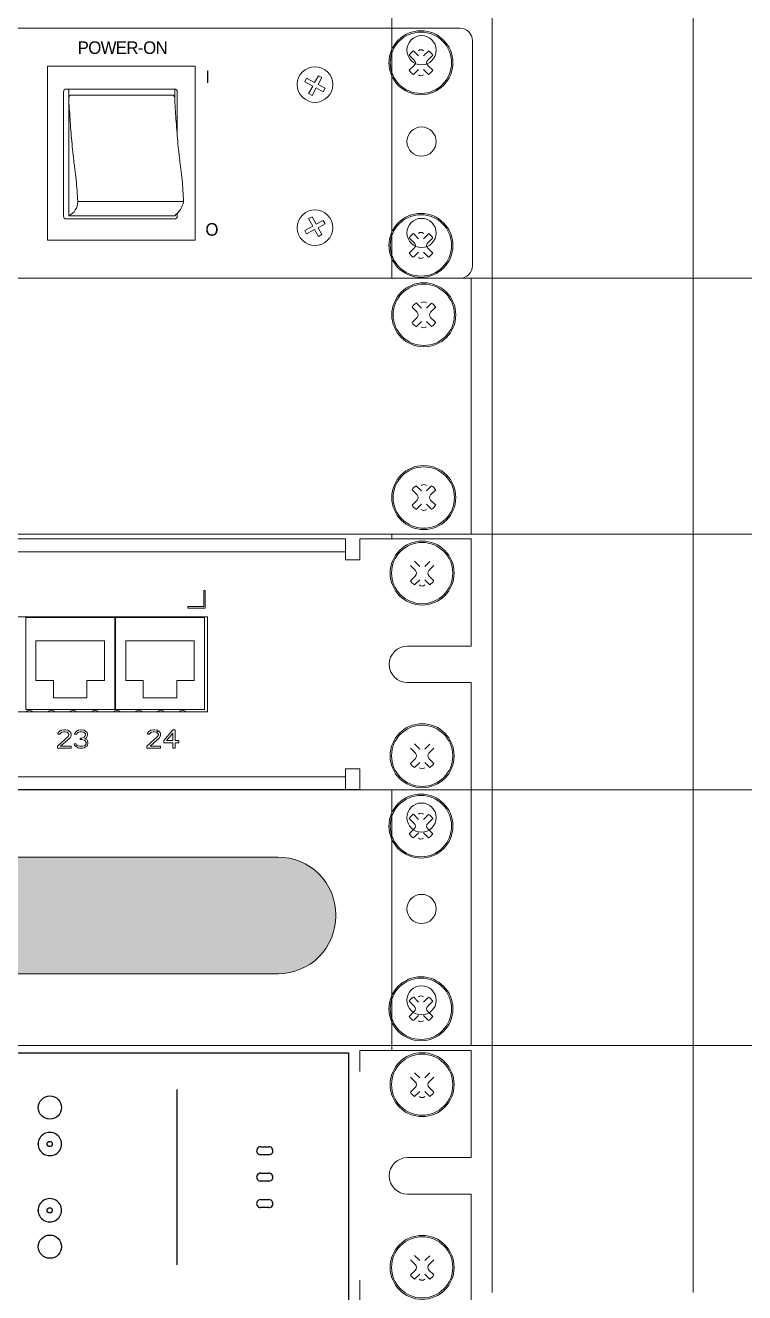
# Model space of a CAD drawing. Header units: millimetres. Extents: x -71336 to -33468, y -26189 to 22712.
# Drawn here: x -34133.9 to -34008.9, y -5007.4 to -4787.2 of the extents above; entities that cross this region are included whole.
import ezdxf

# ---------------------------------------------------------------- set-up
doc = ezdxf.new("R2010")
doc.units = ezdxf.units.MM
doc.set_wipeout_variables(frame=1)
doc.layers.add('SC - Equipment', color=7, linetype='Continuous', lineweight=13)
doc.layers.add('SC - Rack Layout - U-guides and centreline', color=5, linetype='Continuous', lineweight=13, plot=False)
doc.styles.add('ARIAL', font='arial.ttf')
doc.styles.get("Standard").update_dxf_attribs({"font": 'arial.ttf', "height": 35})

# ---------------------------------------------------------------- blocks, each defined once
blk = doc.blocks.new('*U199')
at = {"layer": 'SC - Rack Layout - U-guides and centreline', "ltscale": 5}
blk.add_lwpolyline([(-300, 0), (300, 0)], dxfattribs=at)
blk = doc.blocks.new('*U200')
at = {"layer": 'SC - Rack Layout - U-guides and centreline', "color": 0, "linetype": 'ByBlock', "lineweight": -2, "transparency": 16777216}
for p in [(0, 933.45), (0, 889), (0, 844.55), (0, 800.1)]:
    blk.add_blockref('*U199', p, dxfattribs=at)
blk = doc.blocks.new('*U201')
at = {"layer": 'SC - Equipment'}
for p, q in [((227.076, 985.774), (227.076, 1030.224)), ((244.4623, 985.774), (244.4623, 1030.224)), ((279.3873, 1030.224), (279.3873, 985.774)), ((227.076, 941.324), (227.076, 985.774)), ((244.4623, 941.324), (244.4623, 985.774)), ((279.3873, 985.774), (279.3873, 941.324)), ((227.076, 896.874), (227.076, 941.324)), ((244.4623, 896.874), (244.4623, 941.324)), ((279.3873, 941.324), (279.3873, 896.874)), ((227.076, 852.424), (227.076, 896.874)), ((244.4623, 852.424), (244.4623, 896.874)), ((279.3873, 896.874), (279.3873, 852.424)), ((227.076, 807.974), (227.076, 852.424)), ((244.4623, 807.974), (244.4623, 852.424)), ((279.3873, 852.424), (279.3873, 807.974))]:
    blk.add_line(p, q, dxfattribs=at)
for centre in [(232.21315, 1023.874), (232.21315, 1007.999), (232.21315, 992.124), (232.21315, 979.424), (232.21315, 963.549), (232.21315, 947.674), (232.21315, 934.974), (232.21315, 919.099), (232.21315, 903.224), (232.21315, 890.524), (232.21315, 874.649), (232.21315, 858.774), (232.21315, 846.074), (232.21315, 830.199), (232.21315, 814.324)]:
    blk.add_circle(centre, 2.54, dxfattribs=at)
at = {"ltscale": 5, "style": 'ARIAL', "flags": 1}
blk.add_attdef('UNITS', (470.5, 46), '', height=9.73997, dxfattribs=at)
blk = doc.blocks.new('A$C7AF64265')
at = {"lineweight": 0}
for p, q in [((-1.17, 0.46), (-2.03, 1.32)), ((-0.43, 1.17), (-1.32, 2.05)), ((1.32, 2.03), (0.46, 1.17)), ((2.05, 1.32), (1.17, 0.46)), ((-1.17, -0.46), (-2.03, -1.32)), ((-0.43, -1.17), (-1.32, -2.05)), ((1.32, -2.03), (0.46, -1.17)), ((2.05, -1.32), (1.17, -0.46))]:
    blk.add_line(p, q, dxfattribs=at)
for centre, major_axis, start_param, end_param in [((0, 0), (3.93, 3.93), 5.497787, 11.780972), ((0, 0), (3.76, 3.76), 5.497787, 11.780972), ((-1.6, 0), (-0.448, 0.448), 3.141593, 4.71239), ((1.62, 0), (0.448, 0.448), 1.570797, 3.141593), ((0, 0), (-1.72, 1.72), 1.363172, 1.783535), ((0, -1.62), (0.448, 0.448), 3.141593, 4.712389), ((0, 0), (1.72, 1.72), 4.504765, 4.925127)]:
    blk.add_ellipse(centre, major_axis=major_axis, ratio=1, start_param=start_param, end_param=end_param, dxfattribs=at)
blk = doc.blocks.new('NETGEAR M4250-26G4F-PoE+')
at = {"ltscale": 5}
for p, q in [((-220, 43.2), (220, 43.2)), ((220, 43.2), (220, 0)), ((190.14, 36.83), (190.14, 6.37))]:
    blk.add_line(p, q, dxfattribs=at)
for points in [[(204.68, 26.88), (206.14, 26.88)], [(206.14, 25.5), (204.68, 25.5)], [(204.68, 22.29), (206.14, 22.29)], [(206.14, 20.91), (204.68, 20.91)], [(204.68, 17.69), (206.14, 17.69)], [(206.14, 16.31), (204.68, 16.31)]]:
    blk.add_lwpolyline(points, dxfattribs=at)
for centre, radius in [((168.09, 33.69), 2.02), ((165.99, 27.36), 0.0115), ((168.05, 27.36), 0.452), ((165.99, 15.84), 0.0115), ((168.05, 15.84), 0.452), ((168.09, 9.51), 2.02)]:
    blk.add_circle(centre, radius, dxfattribs=at)
for centre, radius, start, end in [((168.05, 27.36), 2.02, 89.3296, 270.0146), ((168.09, 27.36), 2.02, 269.9854, 90.6704), ((204.69, 26.19), 0.69, 89.3296, 270.675), ((206.14, 26.19), 0.69, 269.9854, 90.6704), ((204.69, 21.6), 0.69, 89.3296, 270.675), ((206.14, 21.6), 0.69, 269.9854, 90.6704), ((168.05, 15.84), 2.02, 89.9854, 270.6704), ((168.09, 15.84), 2.02, 269.3296, 90.0146), ((204.69, 17), 0.69, 89.3296, 270.675), ((206.14, 17), 0.69, 269.9854, 90.6704)]:
    blk.add_arc(centre, radius, start, end, dxfattribs=at)
blk.add_wipeout([(221.97, 43.63), (221.97, 0), (241.3, 0), (241.3, 43.63)])
at = {"layer": 'SC - Equipment'}
for p, q in [((221.97, 43.63), (241.3, 43.63)), ((221.97, 39.96), (221.97, 43.63)), ((241.3, 43.63), (241.3, 24.99)), ((241.3, 24.99), (230.22, 24.99)), ((241.3, 18.65), (230.22, 18.65)), ((241.3, 18.65), (241.3, 0)), ((221.97, 0), (221.97, 3.68))]:
    blk.add_line(p, q, dxfattribs=at)
blk.add_arc((230.22, 21.82), 3.17, 90, 270, dxfattribs=at)
for p in [(232.77, 37.67), (232.77, 5.92)]:
    blk.add_blockref('A$C7AF64265', p, dxfattribs=at)
blk = doc.blocks.new('1U SCREWS - RACK LAYOUT')
at = {"layer": 'SC - Equipment'}
for p, q in [((232.13, 39.27), (231.24, 40.16)), ((233.88, 40.13), (233.02, 39.27)), ((231.39, 38.56), (230.53, 39.42)), ((231.39, 37.64), (230.53, 36.78)), ((234.62, 39.42), (233.73, 38.56)), ((234.62, 36.78), (233.73, 37.64)), ((232.13, 36.93), (231.24, 36.04)), ((233.88, 36.07), (233.02, 36.93)), ((231.39, 6.81), (230.53, 7.67)), ((232.13, 7.52), (231.24, 8.41)), ((233.88, 8.38), (233.02, 7.52)), ((234.62, 7.67), (233.73, 6.81)), ((231.39, 5.89), (230.53, 5.03)), ((232.13, 5.18), (231.24, 4.29)), ((233.88, 4.32), (233.02, 5.18)), ((234.62, 5.03), (233.73, 5.89))]:
    blk.add_line(p, q, dxfattribs=at)
for centre, major_axis, start_param, end_param in [((232.56, 38.1), (5.56, 0), 0, 6.283185), ((232.56, 38.1), (5.33, 0), 0, 6.283185), ((232.56, 38.1), (2.44, 0), 2.143456, 2.563819), ((232.56, 39.73), (0.635, 0), 0.785399, 2.356195), ((232.56, 38.1), (2.44, 0), 0.57266, 0.993023), ((230.96, 38.1), (0.635, 0), 5.497788, 7.068584), ((234.19, 38.1), (0.635, 0), 2.356195, 3.926991), ((232.56, 38.1), (2.44, 0), 3.719366, 4.139729), ((232.56, 36.47), (0.635, 0), 3.926991, 5.497787), ((232.56, 38.1), (2.44, 0), 5.290163, 5.710525), ((232.56, 6.35), (5.56, 0), 0, 6.283185), ((232.56, 6.35), (5.33, 0), 0, 6.283185), ((232.56, 6.35), (2.44, 0), 2.143456, 2.563819), ((230.96, 6.35), (0.635, 0), 5.497788, 7.068584), ((232.56, 7.98), (0.635, 0), 0.785399, 2.356195), ((234.19, 6.35), (0.635, 0), 2.356195, 3.926991), ((232.56, 6.35), (2.44, 0), 0.57266, 0.993023), ((232.56, 6.35), (2.44, 0), 3.719366, 4.139729), ((232.56, 6.35), (2.44, 0), 5.290163, 5.710525), ((232.56, 4.72), (0.635, 0), 3.926991, 5.497787)]:
    blk.add_ellipse(centre, major_axis=major_axis, ratio=1, start_param=start_param, end_param=end_param, dxfattribs=at)
blk = doc.blocks.new('Furman M10XE - RACK LAYOUT')
at = {"layer": 'SC - Equipment'}
for points in [[(-239.33, 43.46), (239.33, 43.46)], [(241.5, 41.28), (241.5, 2.17)], [(171.37, 32.88), (171.37, 32.41), (171.37, 31.83), (171.37, 31.45), (171.39, 30.97), (171.4, 30.49), (171.43, 30.01), (171.45, 29.53), (171.48, 29.06), (171.52, 28.58), (171.55, 28.1), (171.59, 27.62), (171.61, 27.31), (171.66, 26.67), (171.69, 26.19), (171.73, 25.71), (171.77, 25.23), (171.8, 24.76), (171.84, 24.32), (171.89, 23.8), (171.93, 23.33), (171.98, 22.85), (172.02, 22.37), (172.07, 21.9), (172.12, 21.42), (172.18, 20.94), (172.23, 20.47), (172.27, 20.16), (172.35, 19.52), (172.41, 19.04), (172.47, 18.57), (172.53, 18.09), (172.59, 17.62), (172.64, 17.14), (172.7, 16.54), (172.73, 16.19), (172.77, 15.71), (172.8, 15.23), (172.83, 14.76), (172.86, 14.28), (172.89, 13.8), (172.91, 13.32)], [(189.77, 32.88), (189.77, 32.41), (189.77, 31.83), (189.78, 31.45), (189.79, 30.97), (189.81, 30.49), (189.83, 30.01), (189.86, 29.53), (189.89, 29.06), (189.92, 28.58), (189.96, 28.1), (189.99, 27.62), (190.02, 27.31), (190.06, 26.67), (190.1, 26.19), (190.14, 25.71), (190.17, 25.23), (190.21, 24.76), (190.25, 24.32), (190.29, 23.8), (190.34, 23.33), (190.38, 22.85), (190.43, 22.37), (190.48, 21.9), (190.53, 21.42), (190.58, 20.94), (190.64, 20.47), (190.68, 20.16), (190.76, 19.52), (190.82, 19.04), (190.88, 18.57), (190.94, 18.09), (191, 17.62), (191.05, 17.14), (191.11, 16.54), (191.14, 16.19), (191.18, 15.71), (191.21, 15.23), (191.24, 14.76), (191.27, 14.28), (191.29, 13.8), (191.32, 13.32)], [(239.33, 0), (-239.33, 0)]]:
    blk.add_lwpolyline(points, dxfattribs=at)
at = {"layer": 'SC - Equipment', "flags": 128}
for points in [[(241.5, 41.28, 0.414214), (239.33, 43.46)], [(170.91, 32.88, 0.414214), (170.44, 32.41)], [(171.85, 31.83, 0.414214), (171.38, 31.36)], [(189.78, 31.36, 0.414214), (189.31, 31.83)], [(190.22, 32.41, 0.414214), (189.75, 32.88)], [(171.37, 10.88, 0.29654), (172.91, 13.32)], [(189.77, 10.88, 0.172818), (191.32, 13.32)], [(170.44, 10.78, 0.414214), (170.91, 10.31)], [(189.75, 10.31, 0.414214), (190.22, 10.78)], [(239.33, 0, 0.414214), (241.5, 2.17)]]:
    blk.add_lwpolyline(points, format="xyb", dxfattribs=at)
for points in [[(167.64, 6.61), (167.64, 36.84)], [(167.64, 36.84), (193.35, 36.84)], [(193.35, 36.84), (193.35, 6.61)], [(212.37, 34.15), (212.69, 34.76)], [(213.75, 33.4), (212.37, 34.15)], [(212.69, 34.76), (214.08, 34.01)], [(213.05, 32.11), (213.75, 33.4)], [(214.36, 33.07), (213.66, 31.78)], [(214.08, 34.01), (214.73, 35.2)], [(215.57, 32.42), (214.36, 33.07)], [(215.33, 34.87), (214.71, 33.67)], [(214.71, 33.67), (215.9, 33.02)], [(214.73, 35.2), (215.33, 34.87)], [(170.44, 32.41), (170.44, 10.78)], [(189.75, 32.88), (170.91, 32.88)], [(171.37, 10.88), (171.37, 32.88)], [(171.85, 31.83), (189.31, 31.83)], [(190.22, 24.64), (190.22, 32.41)], [(213.66, 31.78), (213.05, 32.11)], [(215.9, 33.02), (215.57, 32.42)], [(191.32, 13.32), (172.91, 13.32)], [(190.22, 10.78), (190.22, 11.29)], [(170.91, 10.31), (189.75, 10.31)], [(171.37, 10.88), (189.77, 10.88)], [(213.75, 9.06), (212.37, 8.31)], [(213.66, 10.69), (213.05, 10.36)], [(213.05, 10.36), (213.75, 9.06)], [(214.36, 9.39), (213.66, 10.69)], [(215.57, 10.05), (214.36, 9.39)], [(214.71, 8.79), (215.9, 9.44)], [(215.9, 9.44), (215.57, 10.05)], [(193.35, 6.61), (167.64, 6.61)], [(212.37, 8.31), (212.69, 7.7)], [(212.69, 7.7), (214.08, 8.46)], [(214.08, 8.46), (214.73, 7.27)], [(215.33, 7.6), (214.71, 8.79)], [(214.73, 7.27), (215.33, 7.6)]]:
    blk.add_lwpolyline(points, dxfattribs=at)
at = {"layer": 'SC - Equipment'}
for centre in [(214.15, 33.67), (214.15, 8.79)]:
    blk.add_circle(centre, 3.1, dxfattribs=at)
blk.add_blockref('1U SCREWS - RACK LAYOUT', (0, -0.64), dxfattribs=at)
at = {"ltscale": 5, "style": 'ARIAL', "flags": 1}
for tag, p in [('WEIGHT', (272.65, 33.74)), ('WATTS', (272.65, 18.09)), ('BTU', (272.65, 2.44))]:
    blk.add_attdef(tag, p, '', height=9.74, dxfattribs=at)
at = {"layer": 'SC - Equipment', "char_height": 2.1816}
for s, insert, width, attachment_point in [('\\pxqc;{\\fVrinda|b0|i0|c0|p2;\\T0.95;POWER-ON}', (174.5, 41.17), 12.3489, 1), ('{\\fVrinda|b0|i0|c0|p2;\\T0.95;I}', (195.1, 36.09), 32.1113, 1), ('{\\fVrinda|b0|i0|c0|p2;\\T0.95;O}', (195.1, 7.37), 32.1113, 7)]:
    blk.add_mtext(s, dxfattribs=dict(at, insert=insert, width=width, attachment_point=attachment_point))
blk = doc.blocks.new('1U BRUSH PLATE - RACK LAYOUT')
at = {"ltscale": 5}
h = blk.add_hatch(dxfattribs=at)
h.set_pattern_fill('BRASS', color=256, scale=0.37, angle=90)
h.set_pattern_definition([(90, (-0.3157, 0), (-2.3495, 1e-16), []), (90, (-1.4904, 7e-17), (-2.3495, 1e-16), [1.17475, -0.587375])])
edge = h.paths.add_edge_path()
edge.add_line((-207.76, 32.77), (207.76, 32.77))
edge.add_arc((207.76, 22.77), 10, 0, 90, ccw=False)
edge.add_line((217.76, 22.77), (217.76, 22.5))
edge.add_arc((207.76, 22.5), 10, -90, 0, ccw=False)
edge.add_line((207.76, 12.5), (-207.76, 12.5))
edge.add_arc((-207.76, 22.5), 10, 180, 270, ccw=False)
edge.add_line((-217.76, 22.5), (-217.76, 22.77))
edge.add_arc((-207.76, 22.77), 10, 90, 180, ccw=False)
blk.add_lwpolyline([(-207.76, 32.77), (207.76, 32.77, -0.414214), (217.76, 22.77), (217.76, 22.5, -0.414214), (207.76, 12.5), (-207.76, 12.5, -0.414214), (-217.76, 22.5), (-217.76, 22.77, -0.414214)], format="xyb", close=True, dxfattribs=at)
at = {"layer": 'SC - Equipment'}
for p, q in [((-241.3, 44.5), (241.3, 44.5)), ((241.3, 44.5), (241.3, 0.05)), ((232.13, 39.32), (231.24, 40.21)), ((233.88, 40.18), (233.02, 39.32)), ((231.39, 38.61), (230.53, 39.47)), ((231.39, 37.69), (230.53, 36.83)), ((234.62, 39.47), (233.73, 38.61)), ((234.62, 36.83), (233.73, 37.69)), ((232.13, 36.98), (231.24, 36.09)), ((233.88, 36.12), (233.02, 36.98)), ((231.39, 6.86), (230.53, 7.72)), ((232.13, 7.57), (231.24, 8.46)), ((233.88, 8.43), (233.02, 7.57)), ((234.62, 7.72), (233.73, 6.86)), ((231.39, 5.94), (230.53, 5.08)), ((232.13, 5.23), (231.24, 4.34)), ((233.88, 4.37), (233.02, 5.23)), ((234.62, 5.08), (233.73, 5.94)), ((241.3, 0.05), (-241.3, 0.05))]:
    blk.add_line(p, q, dxfattribs=at)
for centre, major_axis, start_param, end_param in [((232.56, 38.15), (5.56, 0), 0, 6.283185), ((232.56, 38.15), (5.33, 0), 0, 6.283185), ((232.56, 38.15), (2.44, 0), 2.143456, 2.563819), ((232.56, 39.78), (0.635, 0), 0.785399, 2.356195), ((232.56, 38.15), (2.44, 0), 0.57266, 0.993023), ((230.96, 38.15), (0.635, 0), 5.497788, 7.068584), ((234.19, 38.15), (0.635, 0), 2.356195, 3.926991), ((232.56, 38.15), (2.44, 0), 3.719366, 4.139729), ((232.56, 36.52), (0.635, 0), 3.926991, 5.497787), ((232.56, 38.15), (2.44, 0), 5.290163, 5.710525), ((232.56, 6.4), (5.56, 0), 0, 6.283185), ((232.56, 6.4), (5.33, 0), 0, 6.283185), ((232.56, 6.4), (2.44, 0), 2.143456, 2.563819), ((230.96, 6.4), (0.635, 0), 5.497788, 7.068584), ((232.56, 8.03), (0.635, 0), 0.785399, 2.356195), ((234.19, 6.4), (0.635, 0), 2.356195, 3.926991), ((232.56, 6.4), (2.44, 0), 0.57266, 0.993023), ((232.56, 6.4), (2.44, 0), 3.719366, 4.139729), ((232.56, 6.4), (2.44, 0), 5.290163, 5.710525), ((232.56, 4.77), (0.635, 0), 3.926991, 5.497787)]:
    blk.add_ellipse(centre, major_axis=major_axis, ratio=1, start_param=start_param, end_param=end_param, dxfattribs=at)
blk = doc.blocks.new('1U BLANK PANEL - RACK LAYOUT')
blk.add_wipeout([(-241.3, 44.45), (241.3, 44.45), (241.3, 0), (-241.3, 0)])
at = {"layer": 'SC - Equipment'}
for p, q in [((-241.3, 44.45), (241.3, 44.45)), ((241.3, 44.45), (241.3, 0)), ((232.63, 39.27), (231.74, 40.16)), ((234.38, 40.13), (233.52, 39.27)), ((231.89, 38.56), (231.03, 39.42)), ((231.89, 37.64), (231.03, 36.78)), ((235.12, 39.42), (234.23, 38.56)), ((235.12, 36.78), (234.23, 37.64)), ((232.63, 36.93), (231.74, 36.04)), ((234.38, 36.07), (233.52, 36.93)), ((231.89, 6.81), (231.03, 7.67)), ((232.63, 7.52), (231.74, 8.41)), ((234.38, 8.38), (233.52, 7.52)), ((235.12, 7.67), (234.23, 6.81)), ((231.89, 5.89), (231.03, 5.03)), ((232.63, 5.18), (231.74, 4.29)), ((234.38, 4.32), (233.52, 5.18)), ((235.12, 5.03), (234.23, 5.89)), ((241.3, 0), (-241.3, 0))]:
    blk.add_line(p, q, dxfattribs=at)
for centre, major_axis, start_param, end_param in [((233.06, 38.1), (5.56, 0), 0, 6.283185), ((233.06, 38.1), (5.33, 0), 0, 6.283185), ((233.06, 38.1), (2.44, 0), 2.143456, 2.563819), ((233.06, 39.73), (0.635, 0), 0.785399, 2.356195), ((233.06, 38.1), (2.44, 0), 0.57266, 0.993023), ((231.46, 38.1), (0.635, 0), 5.497788, 7.068584), ((234.69, 38.1), (0.635, 0), 2.356195, 3.926991), ((233.06, 38.1), (2.44, 0), 3.719366, 4.139729), ((233.06, 36.47), (0.635, 0), 3.926991, 5.497787), ((233.06, 38.1), (2.44, 0), 5.290163, 5.710525), ((233.06, 6.35), (5.56, 0), 0, 6.283185), ((233.06, 6.35), (5.33, 0), 0, 6.283185), ((233.06, 6.35), (2.44, 0), 2.143456, 2.563819), ((231.46, 6.35), (0.635, 0), 5.497788, 7.068584), ((233.06, 7.98), (0.635, 0), 0.785399, 2.356195), ((234.69, 6.35), (0.635, 0), 2.356195, 3.926991), ((233.06, 6.35), (2.44, 0), 0.57266, 0.993023), ((233.06, 6.35), (2.44, 0), 3.719366, 4.139729), ((233.06, 6.35), (2.44, 0), 5.290163, 5.710525), ((233.06, 4.72), (0.635, 0), 3.926991, 5.497787)]:
    blk.add_ellipse(centre, major_axis=major_axis, ratio=1, start_param=start_param, end_param=end_param, dxfattribs=at)
blk = doc.blocks.new('*U281')
blk.add_blockref('1U BLANK PANEL - RACK LAYOUT', (0, -44.45))
blk = doc.blocks.new('PATCH PANEL - RJ45 24')
at = {"layer": 'SC - Equipment'}
for p, q in [((-219.44, 43.63), (219.44, 43.63)), ((219.44, 43.63), (219.44, 39.96)), ((-219.44, 41.35), (219.44, 41.35)), ((194.83, 34.63), (195.08, 34.63)), ((194.83, 31.84), (194.83, 34.63)), ((195.08, 34.63), (195.08, 31.58)), ((192.04, 31.84), (194.83, 31.84)), ((192.04, 31.58), (192.04, 31.84)), ((195.08, 31.58), (192.04, 31.58)), ((195.46, 30.06), (7.48, 30.06)), ((163.88, 13.95), (163.88, 30.06)), ((179.35, 29.93), (163.88, 29.93)), ((179.35, 30.06), (179.35, 13.95)), ((179.48, 13.95), (179.48, 30.06)), ((194.96, 29.93), (179.48, 29.93)), ((194.96, 30.06), (194.96, 13.95)), ((195.46, 13.57), (195.46, 30.06)), ((177.58, 25.88), (165.66, 25.88)), ((165.66, 25.88), (165.66, 19.03)), ((177.58, 19.03), (177.58, 25.88)), ((193.18, 25.88), (181.26, 25.88)), ((181.26, 25.88), (181.26, 19.03)), ((193.18, 19.03), (193.18, 25.88)), ((165.66, 19.03), (168.7, 19.03)), ((168.7, 19.03), (168.7, 15.98)), ((174.53, 19.03), (177.58, 19.03)), ((174.53, 15.98), (174.53, 19.03)), ((181.26, 19.03), (184.3, 19.03)), ((184.3, 19.03), (184.3, 15.98)), ((190.14, 19.03), (193.18, 19.03)), ((190.14, 15.98), (190.14, 19.03)), ((168.7, 15.98), (174.53, 15.98)), ((184.3, 15.98), (190.14, 15.98)), ((7.48, 13.57), (195.46, 13.57)), ((179.35, 13.95), (163.88, 13.95)), ((194.96, 13.95), (179.48, 13.95)), ((169.41, 7.58), (171.26, 9.27)), ((169.47, 9.67), (169.54, 9.94)), ((169.8, 9.67), (169.47, 9.67)), ((169.54, 9.94), (169.8, 10.21)), ((169.8, 10.21), (170.07, 10.35)), ((169.93, 9.87), (169.8, 9.67)), ((170.13, 10.01), (169.93, 9.87)), ((171.59, 9.06), (169.93, 7.58)), ((170.07, 10.35), (170.53, 10.41)), ((170.46, 10.08), (170.13, 10.01)), ((170.73, 10.08), (170.46, 10.08)), ((170.53, 10.41), (170.79, 10.41)), ((171.06, 10.01), (170.73, 10.08)), ((170.79, 10.41), (171.19, 10.35)), ((171.26, 9.87), (171.06, 10.01)), ((171.19, 10.35), (171.45, 10.21)), ((171.39, 9.67), (171.26, 9.87)), ((171.26, 9.27), (171.39, 9.54)), ((171.39, 9.54), (171.39, 9.67)), ((171.45, 10.21), (171.72, 9.94)), ((171.72, 9.27), (171.59, 9.06)), ((171.72, 9.94), (171.78, 9.67)), ((171.78, 9.54), (171.72, 9.27)), ((171.78, 9.67), (171.78, 9.54)), ((172.38, 9.67), (172.45, 9.94)), ((172.71, 9.67), (172.38, 9.67)), ((172.45, 9.94), (172.71, 10.21)), ((172.71, 10.21), (172.97, 10.35)), ((172.84, 9.87), (172.71, 9.67)), ((173.04, 10.01), (172.84, 9.87)), ((172.97, 10.35), (173.44, 10.41)), ((173.37, 10.08), (173.04, 10.01)), ((173.63, 10.08), (173.37, 10.08)), ((173.37, 9), (173.63, 9)), ((173.37, 8.73), (173.37, 9)), ((173.44, 10.41), (173.57, 10.41)), ((173.57, 10.41), (174.03, 10.35)), ((173.96, 10.01), (173.63, 10.08)), ((173.63, 9), (174.03, 9.13)), ((174.16, 9.87), (173.96, 10.01)), ((174.03, 10.35), (174.29, 10.21)), ((174.03, 9.13), (174.16, 9.27)), ((174.29, 9.67), (174.16, 9.87)), ((174.16, 9.27), (174.29, 9.54)), ((174.43, 9.06), (174.16, 8.86)), ((174.16, 8.86), (174.49, 8.73)), ((174.29, 10.21), (174.56, 9.94)), ((174.29, 9.54), (174.29, 9.67)), ((174.56, 9.27), (174.43, 9.06)), ((174.56, 9.94), (174.63, 9.67)), ((174.63, 9.54), (174.56, 9.27)), ((174.63, 9.67), (174.63, 9.54)), ((184.95, 7.58), (186.8, 9.27)), ((185.02, 9.67), (185.08, 9.94)), ((185.35, 9.67), (185.02, 9.67)), ((185.08, 9.94), (185.35, 10.21)), ((185.35, 10.21), (185.61, 10.35)), ((185.48, 9.87), (185.35, 9.67)), ((185.68, 10.01), (185.48, 9.87)), ((187.13, 9.06), (185.48, 7.58)), ((185.61, 10.35), (186.07, 10.41)), ((186.01, 10.08), (185.68, 10.01)), ((186.27, 10.08), (186.01, 10.08)), ((186.07, 10.41), (186.34, 10.41)), ((186.6, 10.01), (186.27, 10.08)), ((186.34, 10.41), (186.74, 10.35)), ((186.8, 9.87), (186.6, 10.01)), ((186.63, 9.99), (186.9, 10.26)), ((186.74, 10.35), (187, 10.21)), ((186.93, 9.67), (186.8, 9.87)), ((186.8, 9.27), (186.93, 9.54)), ((186.93, 9.54), (186.93, 9.67)), ((187, 10.21), (187.26, 9.94)), ((187.26, 9.27), (187.13, 9.06)), ((187.26, 9.94), (187.33, 9.67)), ((187.33, 9.54), (187.26, 9.27)), ((187.33, 9.67), (187.33, 9.54)), ((187.86, 8.59), (189.44, 10.41)), ((188.32, 8.59), (189.44, 9.87)), ((189.44, 10.41), (189.84, 10.41)), ((189.44, 9.87), (189.44, 8.59)), ((189.84, 10.41), (189.84, 8.59)), ((169.41, 7.24), (169.41, 7.58)), ((171.78, 7.24), (169.41, 7.24)), ((169.93, 7.58), (171.78, 7.58)), ((171.78, 7.58), (171.78, 7.24)), ((172.31, 7.98), (172.64, 7.98)), ((172.38, 7.78), (172.31, 7.98)), ((172.51, 7.58), (172.38, 7.78)), ((172.71, 7.45), (172.51, 7.58)), ((172.64, 7.98), (172.71, 7.85)), ((172.71, 7.85), (172.84, 7.71)), ((172.97, 7.31), (172.71, 7.45)), ((172.84, 7.71), (172.97, 7.65)), ((172.97, 7.65), (173.3, 7.58)), ((173.24, 7.24), (172.97, 7.31)), ((173.77, 7.24), (173.24, 7.24)), ((173.3, 7.58), (173.7, 7.58)), ((173.63, 8.73), (173.37, 8.73)), ((174.03, 8.66), (173.63, 8.73)), ((173.7, 7.58), (174.03, 7.65)), ((174.03, 7.31), (173.77, 7.24)), ((174.23, 8.52), (174.03, 8.66)), ((174.03, 7.65), (174.16, 7.71)), ((174.29, 7.45), (174.03, 7.31)), ((174.16, 7.71), (174.29, 7.85)), ((174.36, 8.25), (174.23, 8.52)), ((174.29, 7.85), (174.36, 7.98)), ((174.49, 7.58), (174.29, 7.45)), ((174.36, 7.98), (174.36, 8.25)), ((174.49, 8.73), (174.63, 8.52)), ((174.63, 7.78), (174.49, 7.58)), ((174.63, 8.52), (174.69, 8.25)), ((174.69, 7.98), (174.63, 7.78)), ((174.69, 8.25), (174.69, 7.98)), ((184.95, 7.24), (184.95, 7.58)), ((187.33, 7.24), (184.95, 7.24)), ((185.48, 7.58), (187.33, 7.58)), ((187.33, 7.58), (187.33, 7.24)), ((187.86, 8.19), (187.86, 8.59)), ((189.44, 8.19), (187.86, 8.19)), ((189.44, 8.59), (188.32, 8.59)), ((189.44, 7.24), (189.44, 8.19)), ((189.84, 7.24), (189.44, 7.24)), ((189.84, 8.59), (190.5, 8.59)), ((190.5, 8.19), (189.84, 8.19)), ((189.84, 8.19), (189.84, 7.24)), ((190.5, 8.59), (190.5, 8.19)), ((-219.44, 2.28), (219.44, 2.28)), ((219.44, 3.68), (219.44, 0)), ((-219.44, 0), (219.44, 0))]:
    blk.add_line(p, q, dxfattribs=at)
for centre in [(164.51, 13.06), (168.32, 13.06), (172.12, 13.06), (175.93, 13.06), (179.74, 13.06), (183.54, 13.06), (187.35, 13.06), (191.15, 13.06)]:
    blk.add_arc(centre, 0.761, 42.9176, 137.0824, dxfattribs=at)
blk.add_wipeout([(221.97, 43.63), (221.97, 0), (241.3, 0), (241.3, 43.63)])
for p, q in [((221.97, 43.63), (241.3, 43.63)), ((221.97, 39.96), (221.97, 43.63)), ((241.3, 43.63), (241.3, 24.99)), ((219.44, 39.96), (221.97, 39.96)), ((241.3, 24.99), (230.22, 24.99)), ((241.3, 18.65), (230.22, 18.65)), ((241.3, 18.65), (241.3, 0)), ((221.97, 3.68), (219.44, 3.68)), ((221.97, 0), (221.97, 3.68)), ((241.3, 0), (221.97, 0))]:
    blk.add_line(p, q, dxfattribs=at)
blk.add_arc((230.22, 21.82), 3.17, 90, 270, dxfattribs=at)
for p in [(232.77, 37.67), (232.77, 5.92)]:
    blk.add_blockref('A$C7AF64265', p, dxfattribs=at)

msp = doc.modelspace()

# ---------------------------------------------------------------- block references
at = {"layer": 'SC - Equipment'}
for name, p in [('*U201', (-34297.305, -5815.372)), ('Furman M10XE - RACK LAYOUT', (-34297.756, -4831.122))]:
    msp.add_blockref(name, p, dxfattribs=at)
at = {"layer": 'SC - Rack Layout - U-guides and centreline'}
msp.add_blockref('*U200', (-34297.756, -5764.572), dxfattribs=at)

# ---------------------------------------------------------------- next in the draw order: block references
msp.add_blockref('NETGEAR M4250-26G4F-PoE+', (-34297.756, -5008.922))
at = {"layer": 'SC - Equipment'}
msp.add_blockref('*U281', (-34297.756, -4831.122), dxfattribs=at)

# ---------------------------------------------------------------- next in the draw order: block references
at = {"layer": 'SC - Equipment', "ltscale": 5}
msp.add_blockref('1U BRUSH PLATE - RACK LAYOUT', (-34297.756, -4964.472), dxfattribs=at)

# ---------------------------------------------------------------- next in the draw order: block references
at = {"layer": 'SC - Equipment', "color": 1}
msp.add_blockref('PATCH PANEL - RJ45 24', (-34297.756, -4920.022), dxfattribs=at)

doc.saveas('drawing.dxf')
